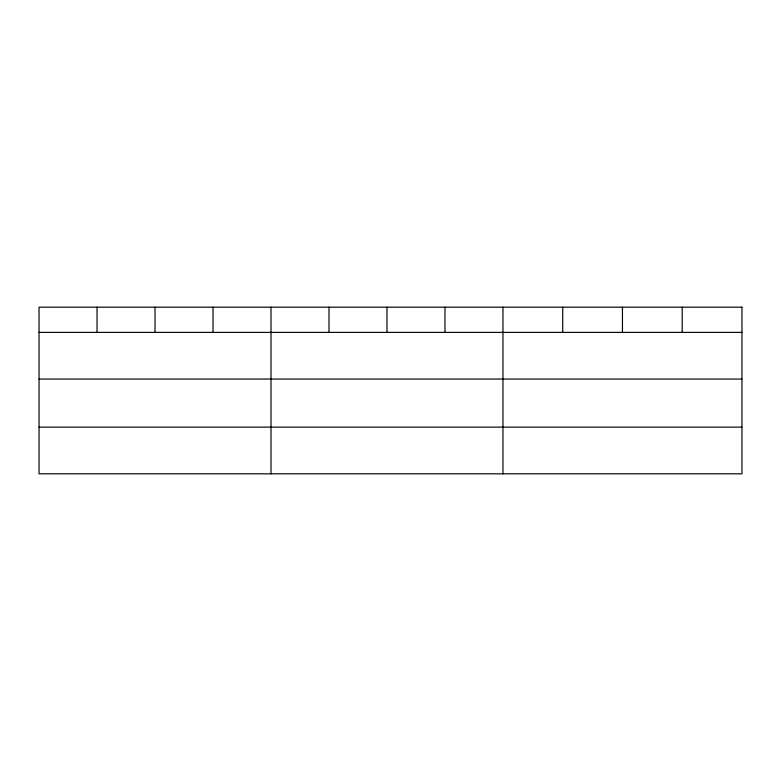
<?xml version="1.0" encoding="UTF-8"?>
<svg xmlns="http://www.w3.org/2000/svg" width="781" height="781" viewBox="0 0 781 781"><rect width="100%" height="100%" fill="white"/><g stroke="black" fill="none" stroke-linecap="round" stroke-linejoin="round"><path stroke-width="1.17" d="M39.05 332.384L741.95 332.384M39.05 379.058L741.95 379.058M39.05 427.139L741.95 427.139M682.203 307.187L682.203 332.384M622.457 307.187L622.457 332.384M562.71 307.187L562.71 332.384M502.964 307.187L502.964 473.813M444.975 307.187L444.975 332.384M386.985 307.187L386.985 332.384M328.996 307.187L328.996 332.384M271.007 307.187L271.007 473.813M213.018 307.187L213.018 332.384M155.029 307.187L155.029 332.384M97.039 307.187L97.039 332.384M741.95 307.187L39.05 307.187L39.05 473.813L741.95 473.813L741.95 307.187"/></g></svg>
